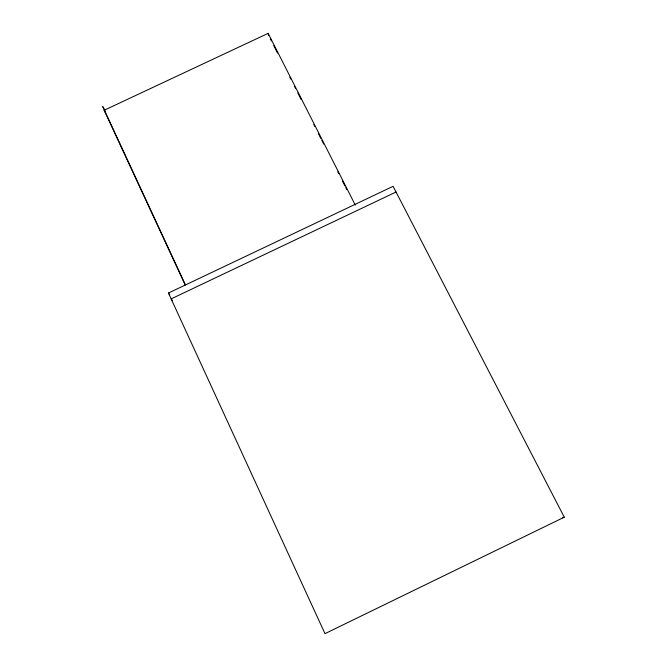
<?xml version="1.0" encoding="UTF-8"?>
<svg xmlns="http://www.w3.org/2000/svg" width="667" height="667" viewBox="0 0 667 667"><rect width="100%" height="100%" fill="white"/><g stroke="black" fill="none" stroke-linecap="round" stroke-linejoin="round"><path stroke-width="1" d="M564.274 517.183L324.987 633.65L168.451 293.03L393.088 186.318L564.274 517.183L562.331 517.75M396.031 192.021L171.144 298.891L172.428 300.525M185.234 285.042L104.169 110.263L268.151 33.35L355.286 205.069M168.451 293.03L169.726 294.664M104.169 110.263L105.244 112.023M104.861 110.105L102.726 106.587L185.051 284.067M270.477 39.111L271.419 40.97M273.778 45.614L277.547 53.043M289.786 77.18L290.729 79.04M294.497 86.46L295.439 88.319M297.799 92.963L301.092 99.458M313.807 124.529L314.749 126.388M318.518 133.817L320.877 138.453M321.819 140.312L323.703 144.022M337.827 171.878L338.769 173.737M342.538 181.166L344.897 185.81M345.839 187.66L346.782 189.52M268.151 33.35L268.593 35.401"/></g></svg>
